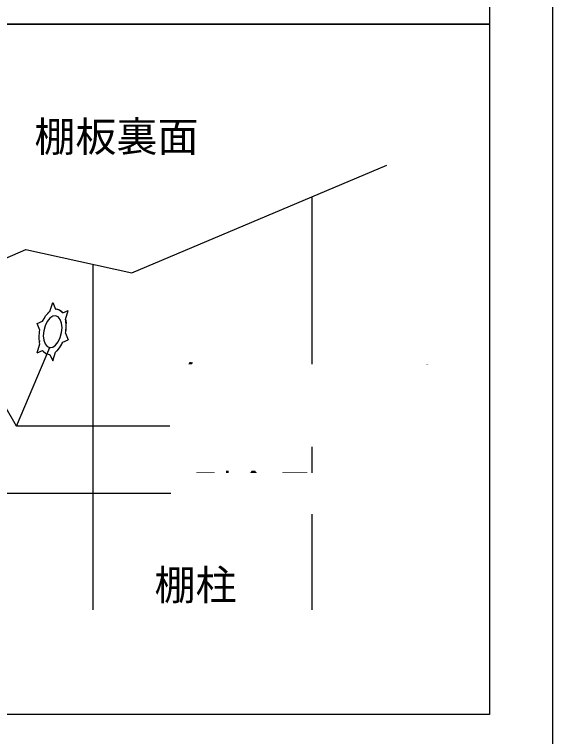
# Model space of a CAD drawing. Units: millimetres, scale not verified. Extents: x -4205 to 4205, y -2975 to 2975.
# Drawn here: x 3210 to 3950, y 727 to 1721 of the extents above; entities that cross this region are included whole.
import ezdxf
from ezdxf.enums import TextEntityAlignment as Align

# ---------------------------------------------------------------- set-up
doc = ezdxf.new("R2010")
doc.units = ezdxf.units.MM
doc.header["$LTSCALE"] = 20
for name, color, linetype in [('0-0', 7, 'Continuous'), ('0-2', 7, 'Continuous'), ('0-3', 7, 'Continuous')]:
    doc.layers.add(name, color=color, linetype=linetype)
doc.styles.add('ＭＳ ゴシック', font='')
doc.styles.get('ＭＳ ゴシック').set_extended_font_data('MS Gothic')

msp = doc.modelspace()

# ---------------------------------------------------------------- linework, layer by layer
at = {"layer": '0-0'}
for p, q in [((3258.52, 1312.21), (3262.31, 1324.52)), ((3262.31, 1324.52), (3262.4, 1324.44)), ((3262.31, 1324.52), (3266.1, 1315.42)), ((3257.51, 1311.39), (3258.52, 1312.21)), ((3266.1, 1315.42), (3267.11, 1315.45)), ((3267.11, 1315.45), (3271.58, 1314.32)), ((3267.11, 1315.45), (3267.19, 1315.43)), ((3271.58, 1314.32), (3275.42, 1311.14)), ((3276.13, 1310.21), (3283.7, 1313.41)), ((3279.92, 1301.12), (3283.7, 1313.41)), ((3283.7, 1313.41), (3283.75, 1313.35)), ((3249.2, 1300.04), (3253.04, 1306.47)), ((3253.04, 1306.47), (3257.51, 1311.39)), ((3258.3, 1302.65), (3254.68, 1298.11)), ((3262.31, 1305.38), (3258.3, 1302.65)), ((3266.32, 1306.04), (3262.31, 1305.38)), ((3269.94, 1304.57), (3266.32, 1306.04)), ((3272.81, 1301.1), (3269.94, 1304.57)), ((3275.42, 1311.14), (3276.13, 1310.21)), ((3240.91, 1295.3), (3248.49, 1298.51)), ((3244.7, 1286.19), (3240.91, 1295.3)), ((3248.49, 1298.51), (3249.2, 1300.04)), ((3251.81, 1292.21), (3249.97, 1285.53)), ((3254.68, 1298.11), (3251.81, 1292.21)), ((3274.65, 1295.98), (3272.81, 1301.1)), ((3275.28, 1289.71), (3274.65, 1295.98)), ((3279.92, 1301.12), (3279.99, 1301.13)), ((3280.21, 1299.62), (3279.92, 1301.12)), ((3280.84, 1292.06), (3280.21, 1299.62)), ((3280.21, 1283.97), (3280.84, 1292.06)), ((3243.77, 1276.36), (3244.41, 1284.46)), ((3244.41, 1284.46), (3244.7, 1286.19)), ((3249.97, 1285.53), (3249.34, 1278.72)), ((3272.81, 1276.22), (3274.65, 1282.9)), ((3274.65, 1282.9), (3275.28, 1289.71)), ((3279.91, 1282.21), (3280.21, 1283.97)), ((3279.91, 1282.21), (3283.7, 1273.12)), ((3279.99, 1282.15), (3279.91, 1282.21)), ((3244.41, 1268.81), (3243.77, 1276.36)), ((3249.34, 1278.72), (3249.97, 1272.45)), ((3249.97, 1272.45), (3251.81, 1267.33)), ((3269.94, 1270.32), (3272.81, 1276.22)), ((3276.12, 1269.91), (3283.7, 1273.12)), ((3283.7, 1273.12), (3283.75, 1273.11)), ((3212.65, 1154.4), (3258.3, 1262.39)), ((3240.91, 1254.98), (3244.7, 1267.31)), ((3244.71, 1267.3), (3244.41, 1268.81)), ((3244.7, 1267.31), (3244.71, 1267.3)), ((3251.81, 1267.33), (3254.68, 1263.86)), ((3254.68, 1263.86), (3258.3, 1262.39)), ((3258.3, 1262.39), (3262.31, 1263.05)), ((3262.31, 1263.05), (3266.32, 1265.78)), ((3266.32, 1265.78), (3269.94, 1270.32)), ((3271.58, 1261.95), (3275.42, 1268.38)), ((3275.42, 1268.38), (3276.12, 1269.91)), ((3276.12, 1269.91), (3276.23, 1269.93)), ((3240.91, 1254.98), (3248.49, 1258.2)), ((3241.03, 1255.01), (3240.91, 1254.98)), ((3248.49, 1258.22), (3249.2, 1257.28)), ((3248.49, 1258.2), (3248.49, 1258.22)), ((3248.49, 1258.2), (3248.5, 1258.2)), ((3249.2, 1257.28), (3253.04, 1254.1)), ((3253.04, 1254.1), (3257.51, 1252.98)), ((3257.51, 1252.98), (3258.52, 1253.01)), ((3257.51, 1252.98), (3257.6, 1252.96)), ((3258.52, 1253.01), (3262.31, 1243.91)), ((3262.31, 1243.91), (3266.1, 1256.22)), ((3266.1, 1256.22), (3267.11, 1257.04)), ((3266.1, 1256.22), (3266.16, 1256.19)), ((3267.11, 1257.04), (3271.58, 1261.95)), ((3262.31, 1243.91), (3262.4, 1243.95))]:
    msp.add_line(p, q, dxfattribs=at)
for points in [[(-3950, 2750), (3950, 2750), (3950, -2750), (-3950, -2750)], [(2522.66, 2657.43), (3863.21, 2657.43), (3863.21, 1707.43), (2522.66, 1707.43)], [(2522.66, 1707.43), (3863.21, 1707.43), (3863.21, 757.43), (2522.66, 757.43)], [(3257.37, 1261.15), (3258.3, 1262.39), (3258.11, 1260.84)]]:
    msp.add_lwpolyline(points, close=True, dxfattribs=at)
for points in [[(3423.67, 1154.4), (3212.65, 1154.4), (3082.12, 1380.48)], [(3424.86, 1061.6), (3185.29, 1061.6), (3104.91, 1197.94)]]:
    msp.add_lwpolyline(points, dxfattribs=at)
at = {"layer": '0-0', "color": 5}
msp.add_solid([(3257.37, 1261.15), (3258.3, 1262.39), (3258.11, 1260.84)], dxfattribs=at)
at = {"layer": '0-2'}
for p, q in [((3618.68, 1469.82), (3618.68, 901.28)), ((3318, 901.28), (3318, 1376.81)), ((3262.4, 1324.44), (3266.15, 1315.42)), ((3268.09, 1315.2), (3268.73, 1315.29)), ((3268.09, 1315.21), (3269.49, 1314.9)), ((3268.73, 1315.29), (3269.68, 1314.8)), ((3271.58, 1314.32), (3271.66, 1314.31)), ((3271.66, 1314.31), (3273.37, 1312.89)), ((3273.37, 1312.89), (3274.31, 1312.4)), ((3274.31, 1312.4), (3274.73, 1311.77)), ((3279.99, 1301.13), (3283.75, 1313.35)), ((3250.3, 1301.88), (3250.48, 1302.31)), ((3250.48, 1302.31), (3250.89, 1302.87)), ((3255.55, 1309.23), (3256.06, 1309.92)), ((3256.06, 1309.92), (3256.41, 1310.17)), ((3274.73, 1311.77), (3275.5, 1311.13)), ((3275.51, 1311.12), (3275.53, 1311.09)), ((3275.53, 1311.09), (3276.19, 1310.23)), ((3279.99, 1301.13), (3280.29, 1299.66)), ((3280.29, 1299.66), (3280.29, 1299.64)), ((3280.29, 1299.64), (3280.3, 1299.61)), ((3280.3, 1299.6), (3280.43, 1298.08)), ((3280.43, 1298.08), (3280.65, 1297.18)), ((3280.65, 1297.18), (3280.65, 1295.41)), ((3280.93, 1292.04), (3280.65, 1295.41)), ((3280.65, 1288.44), (3280.93, 1292.04)), ((3244.14, 1281.72), (3244.22, 1282.11)), ((3279.8, 1282.51), (3279.8, 1282.51)), ((3279.99, 1282.15), (3280.29, 1283.89)), ((3279.99, 1282.15), (3283.75, 1273.11)), ((3280.29, 1283.89), (3280.3, 1283.94)), ((3280.3, 1283.95), (3280.43, 1285.58)), ((3280.43, 1285.58), (3280.65, 1286.67)), ((3280.65, 1286.67), (3280.65, 1288.44)), ((3244.14, 1281.07), (3244.14, 1281.72)), ((3276.23, 1269.93), (3283.75, 1273.11)), ((3244.14, 1271.97), (3244.14, 1271.21)), ((3244.14, 1271.21), (3244.24, 1270.83)), ((3271.66, 1261.93), (3273.37, 1264.8)), ((3273.37, 1264.8), (3274.31, 1266.08)), ((3274.31, 1266.08), (3274.73, 1267.07)), ((3274.73, 1267.07), (3275.5, 1268.36)), ((3275.51, 1268.37), (3275.52, 1268.41)), ((3275.52, 1268.41), (3275.53, 1268.42)), ((3275.53, 1268.42), (3276.23, 1269.93)), ((3241.03, 1255.01), (3248.51, 1258.18)), ((3250.14, 1256.51), (3250.48, 1255.99)), ((3250.48, 1255.99), (3251.25, 1255.59)), ((3255.13, 1253.58), (3256.06, 1253.1)), ((3256.06, 1253.1), (3256.69, 1253.18)), ((3257.6, 1252.96), (3257.64, 1252.96)), ((3257.64, 1252.96), (3258.53, 1252.99)), ((3262.4, 1243.95), (3266.16, 1256.19)), ((3266.16, 1256.19), (3267.16, 1256.99)), ((3267.16, 1256.99), (3267.19, 1257.02)), ((3267.19, 1257.02), (3268.09, 1258.01)), ((3268.09, 1258.01), (3268.73, 1258.47)), ((3268.73, 1258.47), (3269.67, 1259.74)), ((3269.67, 1259.74), (3271.66, 1261.93))]:
    msp.add_line(p, q, dxfattribs=at)
at = {"layer": '0-3'}
for p, q in [((3371.43, 1365.11), (3722.02, 1513.58)), ((3108, 1347.38), (3225.38, 1397.1)), ((3225.38, 1397.1), (3371.43, 1365.11))]:
    msp.add_line(p, q, dxfattribs=at)

# ---------------------------------------------------------------- texts
at = {"layer": '0-0', "style": 'ＭＳ ゴシック'}
for s, p in [('棚板裏面', (3237.14, 1519.6)), ('鬼目ナットM4*10', (3424.86, 1182.48)), ('埋め込み', (3424.86, 1126.03)), ('L型金具', (3426.05, 1033.24)), ('棚柱', (3402.37, 902.58))]:
    msp.add_text(s, height=41.38, dxfattribs=at).set_placement(p, align=Align.BOTTOM_LEFT)

# ---------------------------------------------------------------- next in the draw order: wipeouts: each hides what was drawn before it
for points in [[(3424.86, 1126.17), (3854.4, 1239.06), (3854.4, 1126.17), (3854.4, 1126.17)], [(3426.05, 1033.38), (3629.81, 1089.82), (3629.81, 1033.38), (3629.81, 1033.38)]]:
    msp.add_wipeout(points)

# ---------------------------------------------------------------- next in the draw order: wipeouts: each hides what was drawn before it
for points in [[(3424.86, 1239.06), (3854.4, 1239.06), (3424.86, 1126.17), (3424.86, 1126.17)], [(3426.05, 1089.82), (3629.81, 1089.82), (3426.05, 1033.38), (3426.05, 1033.38)]]:
    msp.add_wipeout(points)

# ---------------------------------------------------------------- next in the draw order: linework, layer by layer
at = {"layer": '0-0'}
for points in [[(3424.86, 1239.06), (3854.4, 1239.06), (3854.4, 1239.06)], [(3426.05, 1089.82), (3629.81, 1089.82), (3629.81, 1089.82)]]:
    msp.add_solid(points, dxfattribs=at)

doc.saveas('drawing.dxf')
